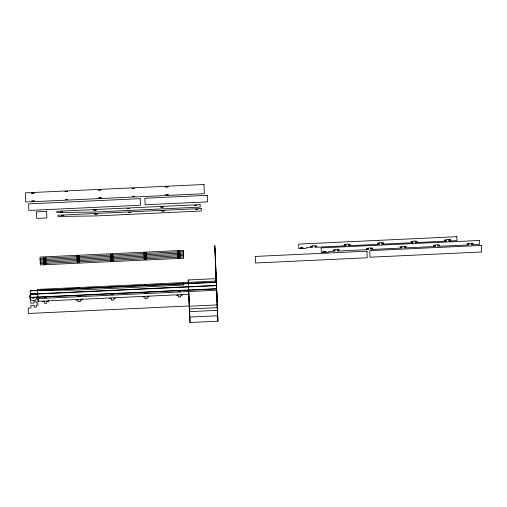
<?xml version="1.0" encoding="UTF-8"?>
<svg xmlns="http://www.w3.org/2000/svg" width="507" height="507" viewBox="0 0 507 507"><rect width="100%" height="100%" fill="white"/><g stroke="black" fill="none" stroke-linecap="round" stroke-linejoin="round"><path stroke-width="0.76" d="M40.072 258.38L183.357 251.681M40.123 259.692L183.407 252.993M40.173 261.004L183.458 254.311M40.224 262.322L183.509 255.623M40.281 263.634L183.559 256.935M217.288 307.629L189.377 308.934L188.205 279.959L216.115 278.654M189.041 294.256L38.069 301.316L37.575 289.415L216.216 281.062L216.21 280.682M216.527 288.939L30.445 297.641L30.173 290.803L216.255 282.101M216.267 282.374L30.173 290.803M216.381 285.384L30.3 294.085L30.731 303.173L34.077 303.015L33.994 301.164L36.041 301.069L36.124 302.92L37.803 302.844L37.905 305.106L36.231 305.182L36.32 307.033L34.273 307.128L34.184 305.277L30.838 305.436L30.952 307.92L28.164 308.053L28.417 313.478L189.377 305.955L188.94 296.652M30.312 294.358L216.394 285.656M30.433 297.368L216.514 288.667M216.578 290.251L37.943 298.604L38.069 301.316M42.506 301.76L44.413 301.671L44.489 303.3L46.815 303.192L46.739 301.564L48.647 301.475L48.583 300.15M75.999 300.195L77.907 300.106L77.983 301.735L80.309 301.627L80.233 299.998L82.14 299.91L82.077 298.585M109.493 298.629L111.401 298.541L111.477 300.169L113.802 300.062L113.726 298.433L115.634 298.344M142.987 297.064L144.894 296.975L144.977 298.604L147.303 298.496L147.22 296.868L149.128 296.779M176.487 295.499L178.394 295.41L178.47 297.039L180.796 296.931L180.72 295.302L182.628 295.213M189.504 311.647L217.414 310.341L215.855 271.575M189.757 317.071L217.674 315.766M217.928 321.191L217.161 304.916L189.25 306.222L190.017 322.496L217.928 321.191L214.822 245.477L214.898 247.391M40.414 290.517L78.61 289.972L183.749 285.054L183.648 282.583M216.654 290.498L216.768 292.913M216.964 298.3L217.066 300.455M216.337 283.4L216.229 281.106M215.069 251.193L214.917 247.936L215.557 262.689M215.088 251.643L215.241 254.812M215.868 270.567L215.228 255.813M216.178 278.444L215.545 263.697M217.161 301.367L215.874 273.824L217.421 307.933M188.205 279.959L188.331 282.672M188.667 291.557L188.87 295.099M37.575 289.415L37.638 290.771M188.8 293.883L190.017 322.496M40.364 289.282L40.421 290.593M36.954 296.766A3.726 3.619 -2.3 0 1 32.264 300.436A3.726 3.619 -2.3 0 1 30.103 294.979A3.726 3.619 -2.3 0 1 36.111 294.63M34.609 297.368A1.445 1.401 -2.3 0 1 31.871 297.4M31.567 193.199L34.077 193.104L31.567 193.199M31.878 201.076L34.387 200.981L31.878 201.076M43.444 257.543L45.953 257.448L43.444 257.543M43.494 258.855L46.004 258.76L43.494 258.855M43.545 260.167L46.055 260.072L43.57 260.129M43.602 261.485L46.112 261.384L43.608 261.46M43.653 262.797L46.162 262.702L43.678 262.753M43.703 264.109L46.213 264.014L43.71 264.09M43.792 289.757L46.302 289.662L43.792 289.757M44.103 297.634L46.612 297.539L44.128 297.596M60.27 211.812L62.779 211.711L60.27 211.812M61.353 215.703L63.863 215.608L61.366 215.684M65.061 191.633L67.57 191.538L65.067 191.614M65.371 199.511L67.881 199.416L65.384 199.492M76.937 255.978L79.447 255.883L76.944 255.959M76.988 257.29L79.498 257.195L77.001 257.271M77.045 258.602L79.555 258.507L77.051 258.583M77.096 259.92L79.605 259.818L77.102 259.895M77.146 261.232L79.656 261.137L77.146 261.232M77.197 262.544L79.707 262.449L77.197 262.544M77.286 288.191L79.795 288.096L77.292 288.172M77.596 296.069L80.106 295.974L77.609 296.05M93.763 210.247L96.273 210.145L93.77 210.221M94.853 214.138L97.363 214.043L94.86 214.119M98.554 190.068L101.064 189.973L98.58 190.024M98.865 197.945L101.381 197.85L98.865 197.945M110.431 254.413L112.941 254.318L110.431 254.413M110.482 255.724L112.991 255.629L110.507 255.68M110.539 257.036L113.048 256.941L110.539 257.036M110.589 258.348L113.099 258.253L110.615 258.31M110.64 259.666L113.15 259.571L110.653 259.641M110.691 260.978L113.2 260.883L110.703 260.959M110.78 286.626L113.289 286.531L110.78 286.626M111.09 294.504L113.6 294.409L111.09 294.504M127.257 208.675L129.767 208.58L127.257 208.675M128.347 212.572L130.857 212.477L128.372 212.528M132.048 188.503L134.558 188.408L132.048 188.503M132.365 196.38L134.875 196.285L132.371 196.361M143.925 252.847L146.434 252.752L143.925 252.847M143.982 254.159L146.491 254.064L143.982 254.159M144.032 255.471L146.542 255.376L144.039 255.452M144.083 256.783L146.593 256.688L144.089 256.764M144.134 258.101L146.643 258L144.134 258.101M144.191 259.413L146.7 259.318L144.191 259.413M144.273 285.061L146.783 284.966L144.286 285.042M144.59 292.938L147.1 292.843L144.596 292.919M160.751 207.11L163.26 207.014L160.763 207.09M161.841 211.007L164.35 210.912L161.841 211.007M165.542 186.937L168.051 186.842L165.542 186.937M165.859 194.815L168.368 194.72L165.884 194.77M177.425 251.282L179.934 251.187L177.431 251.257M177.475 252.594L179.985 252.499L177.475 252.594M177.526 253.906L180.036 253.811L177.551 253.861M177.577 255.217L180.086 255.122L177.577 255.217M177.634 256.536L180.143 256.434L177.64 256.51M177.684 257.848L180.194 257.752L177.691 257.822M177.767 283.495L180.277 283.4L177.767 283.495M178.084 291.373L180.593 291.278L178.109 291.329M194.251 205.544L196.76 205.449L194.251 205.544M195.334 209.442L197.844 209.347L195.341 209.423M203.991 184.504L25.35 192.85L25.718 202.046L204.353 193.693L203.991 184.504M207.217 195.315L144.875 198.231L145.135 204.796L207.477 201.881L207.217 195.315M140.236 198.662L28.582 203.884L28.848 210.449L140.496 205.227L140.236 198.662M46.593 211.375L36.358 211.85L36.618 218.416L46.853 217.94L46.593 211.375M200.126 204.632L56.847 211.33L56.892 212.566L95.088 212.021L200.227 207.11L200.126 204.632M201.216 208.529L57.931 215.228L57.982 216.464L96.178 215.919L201.311 211.001L201.216 208.529M456.807 236.706L298.636 244.101L298.819 248.696L306.266 248.348L306.234 247.689L312.515 247.397L312.489 246.611L310.582 246.7L310.563 246.218L312.47 246.129L312.451 245.737L316.698 245.933L316.723 246.415L314.815 246.503L314.841 247.289L346.015 245.832L345.983 245.046L344.076 245.135L344.057 244.653L348.271 244.057L348.29 244.456L350.198 244.368L350.217 244.849L348.309 244.938L348.341 245.724L379.509 244.266L379.477 243.48L377.569 243.569L377.55 243.087L381.765 242.492L381.784 242.891L383.691 242.802L383.71 243.278L381.803 243.373L381.834 244.159L413.002 242.701L412.971 241.915L411.063 242.004L411.044 241.522L415.265 240.926L415.277 241.326L417.185 241.231L417.204 241.712L415.296 241.801L415.328 242.593L446.496 241.136L446.464 240.35L444.557 240.438L444.538 239.957L448.758 239.361L448.771 239.754L450.679 239.665L450.698 240.147L448.79 240.236L448.822 241.028L456.965 240.648L456.807 236.706M183.3 250.369L40.021 257.068L40.332 264.946L183.616 258.247L183.3 250.369M479.33 240.476L321.159 247.872L321.343 252.467L328.783 252.118L328.758 251.459L335.038 251.168L335.007 250.382L333.099 250.471L333.08 249.989L334.988 249.9L334.975 249.507L339.221 249.704L339.24 250.185L337.332 250.274L337.364 251.06L368.532 249.602L368.5 248.817L366.593 248.905L366.574 248.424L370.794 247.828L370.807 248.227L372.715 248.138L372.734 248.62L370.826 248.709L370.858 249.495L402.026 248.037L401.994 247.251L400.093 247.34L400.074 246.858L404.288 246.263L404.301 246.662L406.208 246.573L406.227 247.048L404.326 247.143L404.352 247.929L435.526 246.472L435.494 245.686L433.586 245.775L433.567 245.293L437.782 244.697L437.801 245.096L439.708 245.001L439.727 245.483L437.82 245.572L437.852 246.364L469.019 244.906L468.988 244.12L467.08 244.209L467.061 243.728L471.276 243.132L471.295 243.525L473.202 243.436L473.221 243.918L471.314 244.006L471.345 244.799L479.483 244.418L479.33 240.476M481.39 245.426L369.742 250.642L370.002 257.207L481.65 251.992L481.39 245.426M366.967 251.212L255.319 256.428L255.579 262.994L367.226 257.778L366.967 251.212M323.396 252.004A1.445 0.342 -2.7 0 0 325.551 251.611A1.445 0.342 -2.7 0 0 323.371 251.421A1.445 0.342 -2.7 0 0 323.396 252.004M300.879 248.234A1.445 0.342 -2.7 0 0 303.028 247.841A1.445 0.342 -2.7 0 0 300.854 247.65A1.445 0.342 -2.7 0 0 300.879 248.234"/></g></svg>
